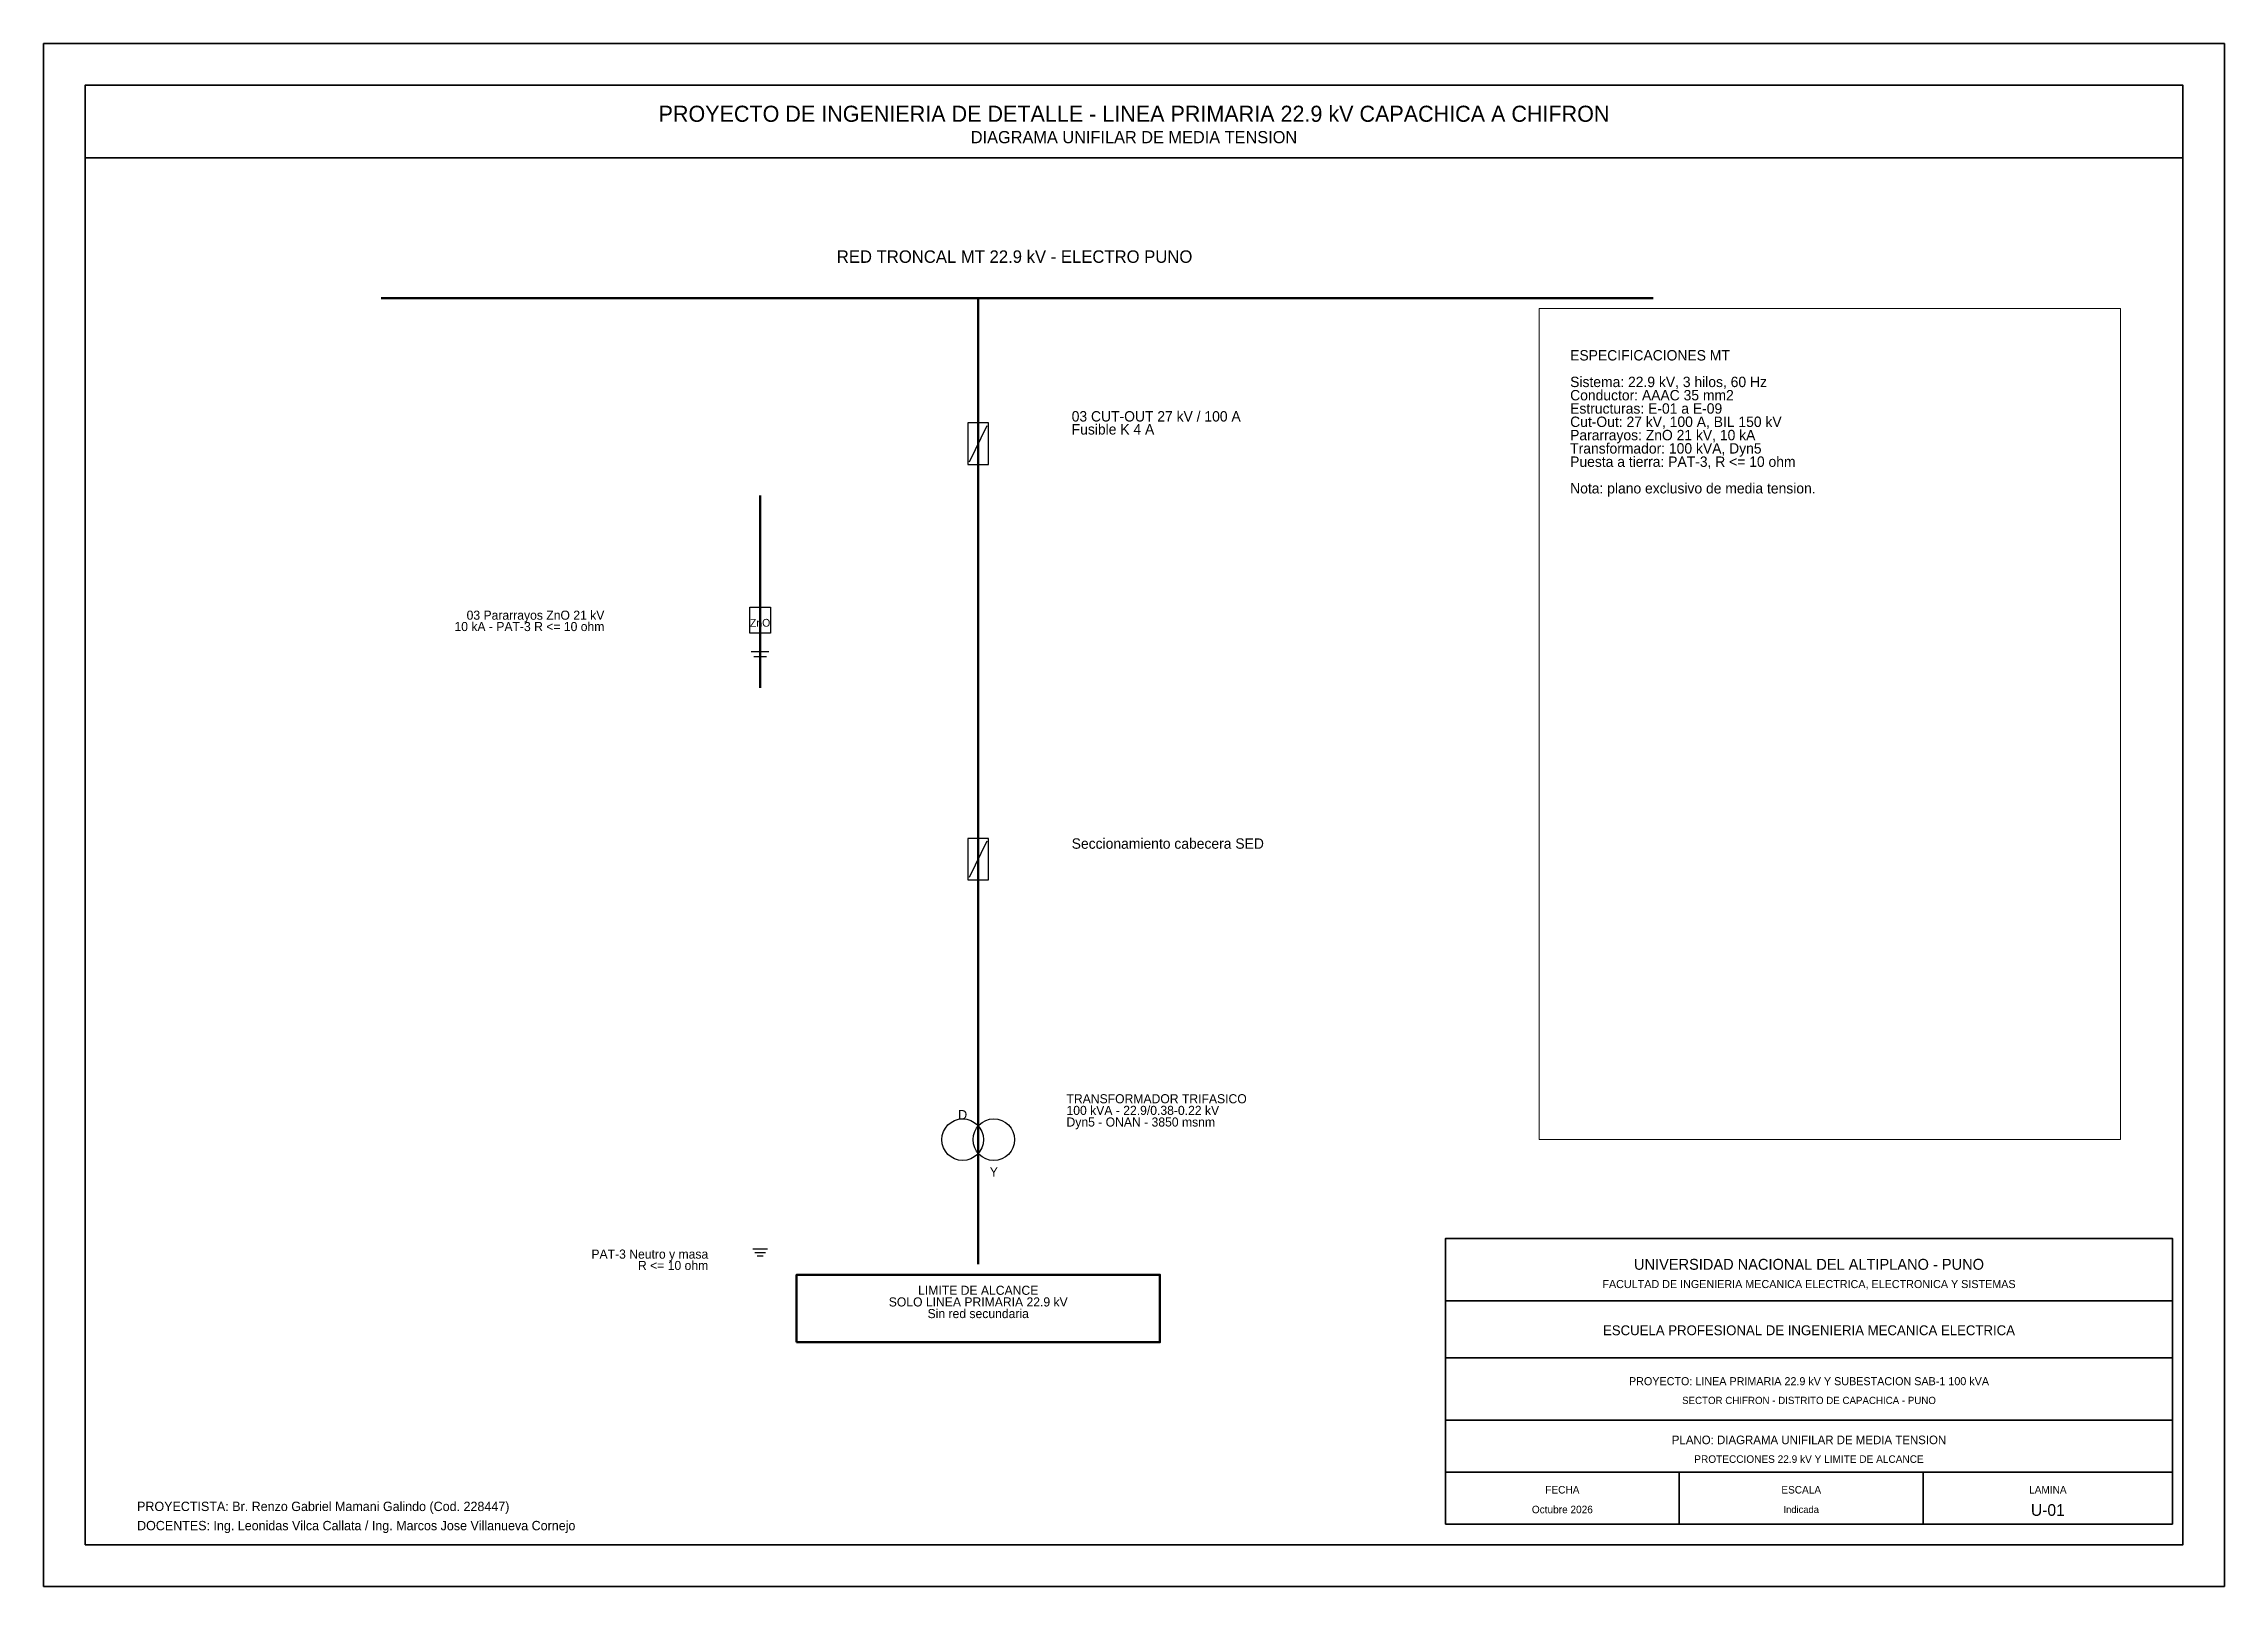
# Model space of a CAD drawing. Header units: millimetres. Extents: x 0 to 420, y 0 to 297.
import ezdxf
from ezdxf.enums import TextEntityAlignment as Align

# ---------------------------------------------------------------- set-up
doc = ezdxf.new("R2010")
doc.units = ezdxf.units.MM
for name, color, linetype, lineweight in [('00_MARCO_ROTULO', 7, 'Continuous', 35), ('01_EJE_LP_MT_229KV', 5, 'Continuous', 50), ('06_PAT3_TIERRA', 3, 'Continuous', 30), ('09_TEXTOS', 7, 'Continuous', 18), ('10_TABLAS_LEYENDAS', 7, 'Continuous', 18), ('11_EQUIPOS_MT', 1, 'Continuous', 30)]:
    doc.layers.add(name, color=color, linetype=linetype, lineweight=lineweight)

# ---------------------------------------------------------------- blocks, each defined once
blk = doc.blocks.new('CUTOUT_27KV')
at = {"layer": '11_EQUIPOS_MT'}
blk.add_line((-1.7, -3.5), (1.7, 3.5), dxfattribs=at)
blk.add_lwpolyline([(-2, -4), (2, -4), (2, 4), (-2, 4), (-2, -4)], dxfattribs=at)
blk = doc.blocks.new('PARARRAYOS_ZNO')
at = {"layer": '06_PAT3_TIERRA'}
for p, q in [((0, -2.5), (0, -6)), ((-1.7, -6), (1.7, -6)), ((-1.2, -7), (1.2, -7))]:
    blk.add_line(p, q, dxfattribs=at)
at = {"layer": '11_EQUIPOS_MT'}
blk.add_lwpolyline([(-2, 2.5), (2, 2.5), (2, -2.5), (-2, -2.5), (-2, 2.5)], dxfattribs=at)
blk.add_text('ZnO', height=1.5, dxfattribs=at).set_placement((0, -0.5), align=Align.MIDDLE_CENTER)
blk = doc.blocks.new('TRANSFORMADOR_DYN5')
at = {"layer": '11_EQUIPOS_MT'}
for centre in [(-3, 0), (3, 0)]:
    blk.add_circle(centre, 4, dxfattribs=at)
for s, p in [('D', (-3, 4.8)), ('Y', (3, -6.2))]:
    blk.add_text(s, height=1.8, dxfattribs=at).set_placement(p, align=Align.MIDDLE_CENTER)
blk = doc.blocks.new('PAT3_PLANTA')
at = {"layer": '06_PAT3_TIERRA'}
for points in [[(-1.4, 0), (1.4, 0)], [(-1, -0.7), (1, -0.7)], [(-0.55, -1.35), (0.55, -1.35)]]:
    blk.add_lwpolyline(points, dxfattribs=at)

msp = doc.modelspace()

# ---------------------------------------------------------------- linework, layer by layer
at = {"layer": '00_MARCO_ROTULO'}
for p, q in [((270, 55), (410, 55)), ((270, 44), (410, 44)), ((270, 32), (410, 32)), ((270, 22), (410, 22)), ((315, 12), (315, 22)), ((362, 12), (362, 22))]:
    msp.add_line(p, q, dxfattribs=at)
for points in [[(0, 0), (420, 0), (420, 297), (0, 297), (0, 0)], [(8, 8), (412, 8), (412, 289), (8, 289), (8, 8)], [(8, 275), (412, 275), (412, 289), (8, 289), (8, 275)], [(270, 12), (410, 12), (410, 67), (270, 67), (270, 12)]]:
    msp.add_lwpolyline(points, dxfattribs=at)
at = {"layer": '01_EJE_LP_MT_229KV', "lineweight": 50}
for p, q in [((65, 248), (310, 248)), ((180, 248), (180, 78))]:
    msp.add_line(p, q, dxfattribs=at)
at = {"layer": '01_EJE_LP_MT_229KV'}
for p, q in [((138, 210), (138, 173)), ((180, 78), (180, 62))]:
    msp.add_line(p, q, dxfattribs=at)
msp.add_lwpolyline([(145, 47), (215, 47), (215, 60), (145, 60), (145, 47)], dxfattribs=at)
at = {"layer": '10_TABLAS_LEYENDAS'}
msp.add_lwpolyline([(288, 86), (400, 86), (400, 246), (288, 246), (288, 86)], dxfattribs=at)

# ---------------------------------------------------------------- block references
at = {"layer": '06_PAT3_TIERRA'}
msp.add_blockref('PAT3_PLANTA', (138, 65), dxfattribs=at)
at = {"layer": '11_EQUIPOS_MT'}
for name, p in [('CUTOUT_27KV', (180, 220)), ('PARARRAYOS_ZNO', (138, 186)), ('CUTOUT_27KV', (180, 140)), ('TRANSFORMADOR_DYN5', (180, 86))]:
    msp.add_blockref(name, p, dxfattribs=at)

# ---------------------------------------------------------------- texts
at = {"layer": '06_PAT3_TIERRA'}
for s, p in [('10 kA - PAT-3 R <= 10 ohm', (108, 183.90625)), ('03 Pararrayos ZnO 21 kV', (108, 186.09375)), ('PAT-3 Neutro y masa', (128, 63.09375)), ('R <= 10 ohm', (128, 60.90625))]:
    msp.add_text(s, height=1.75, dxfattribs=at).set_placement(p, align=Align.RIGHT)
at = {"layer": '09_TEXTOS'}
for s, height, p in [('PROYECTO DE INGENIERIA DE DETALLE - LINEA PRIMARIA 22.9 kV CAPACHICA A CHIFRON', 3.1, (210, 283.5)), ('DIAGRAMA UNIFILAR DE MEDIA TENSION', 2.35, (210, 279)), ('RED TRONCAL MT 22.9 kV - ELECTRO PUNO', 2.4, (187, 256)), ('UNIVERSIDAD NACIONAL DEL ALTIPLANO - PUNO', 2.1, (340, 62)), ('FACULTAD DE INGENIERIA MECANICA ELECTRICA, ELECTRONICA Y SISTEMAS', 1.55, (340, 58.2)), ('SOLO LINEA PRIMARIA 22.9 kV', 1.75, (180, 54.76)), ('LIMITE DE ALCANCE', 1.75, (180, 57)), ('Sin red secundaria', 1.75, (180, 52.52)), ('ESCUELA PROFESIONAL DE INGENIERIA MECANICA ELECTRICA', 1.9, (340, 49.3)), ('PROYECTO: LINEA PRIMARIA 22.9 kV Y SUBESTACION SAB-1 100 kVA', 1.55, (340, 39.5)), ('SECTOR CHIFRON - DISTRITO DE CAPACHICA - PUNO', 1.4, (340, 35.8)), ('PLANO: DIAGRAMA UNIFILAR DE MEDIA TENSION', 1.65, (340, 28.2)), ('PROTECCIONES 22.9 kV Y LIMITE DE ALCANCE', 1.45, (340, 24.5)), ('FECHA', 1.45, (292.5, 18.6)), ('ESCALA', 1.45, (338.5, 18.6)), ('LAMINA', 1.45, (386, 18.6)), ('Octubre 2026', 1.45, (292.5, 14.8)), ('Indicada', 1.35, (338.5, 14.8)), ('U-01', 2.25, (386, 14.7))]:
    msp.add_text(s, height=height, dxfattribs=at).set_placement(p, align=Align.MIDDLE_CENTER)
for s, height, p in [('ESPECIFICACIONES MT', 2, (294, 236)), ('Sistema: 22.9 kV, 3 hilos, 60 Hz', 2, (294, 230.88)), ('Conductor: AAAC 35 mm2', 2, (294, 228.32)), ('Estructuras: E-01 a E-09', 2, (294, 225.76)), ('Cut-Out: 27 kV, 100 A, BIL 150 kV', 2, (294, 223.2)), ('Pararrayos: ZnO 21 kV, 10 kA', 2, (294, 220.64)), ('Transformador: 100 kVA, Dyn5', 2, (294, 218.08)), ('Puesta a tierra: PAT-3, R <= 10 ohm', 2, (294, 215.52)), ('Nota: plano exclusivo de media tension.', 2, (294, 210.4)), ('PROYECTISTA: Br. Renzo Gabriel Mamani Galindo (Cod. 228447)', 1.8, (18, 14.5)), ('DOCENTES: Ing. Leonidas Vilca Callata / Ing. Marcos Jose Villanueva Cornejo', 1.8, (18, 10.8))]:
    msp.add_text(s, height=height, dxfattribs=at).set_placement(p)
at = {"layer": '11_EQUIPOS_MT'}
for s, height, p in [('03 CUT-OUT 27 kV / 100 A', 2, (198, 224.25)), ('Fusible K 4 A', 2, (198, 221.75)), ('Seccionamiento cabecera SED', 2, (198, 142)), ('TRANSFORMADOR TRIFASICO', 1.75, (197, 93)), ('100 kVA - 22.9/0.38-0.22 kV', 1.75, (197, 90.76)), ('Dyn5 - ONAN - 3850 msnm', 1.75, (197, 88.52))]:
    msp.add_text(s, height=height, dxfattribs=at).set_placement(p)

doc.saveas('drawing.dxf')
